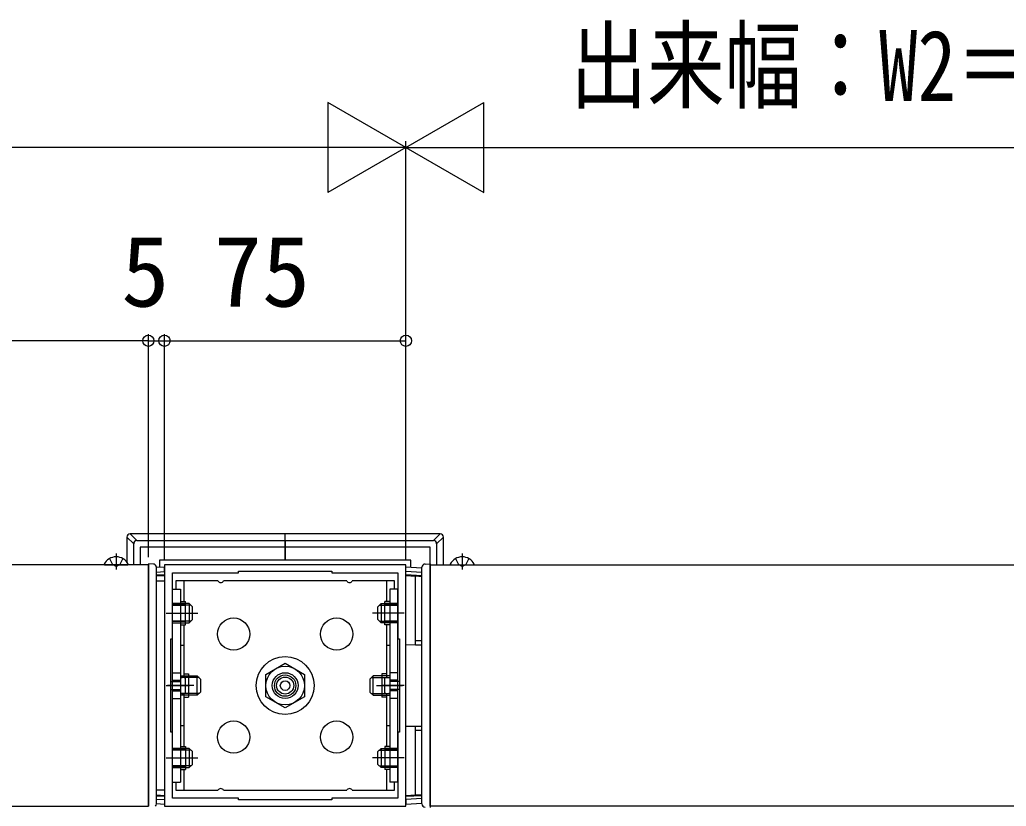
# Model space of a CAD drawing. Units: millimetres, scale not verified. Extents: x -875 to 875, y -1310 to 1300.
# Drawn here: x -305.9 to -152.7, y -920.3 to -798.1 of the extents above; entities that cross this region are included whole.
import ezdxf
from ezdxf.enums import TextEntityAlignment as Align

# ---------------------------------------------------------------- set-up
doc = ezdxf.new("R2010")
doc.units = ezdxf.units.MM
doc.header["$LTSCALE"] = 4
for name, color, linetype in [('0-2_YKK_11', 7, 'Continuous'), ('0-3_YKK_12', 2, 'Continuous'), ('0-4_YKK_13', 4, 'Continuous'), ('0-5_YKK_D', 6, 'Continuous')]:
    doc.layers.add(name, color=color, linetype=linetype)
doc.styles.add('ＭＳ ゴシック', font='')
doc.styles.get('ＭＳ ゴシック').set_extended_font_data('MS Gothic')

msp = doc.modelspace()

# ---------------------------------------------------------------- linework, layer by layer
at = {"layer": '0-2_YKK_11'}
for points in [[(-245.93, -920.275), (-245.93, -882.775), (-283.43, -882.775), (-283.43, -920.275)], [(-257.43, -919.275), (-271.93, -919.275), (-271.93, -919.025), (-282.18, -919.025), (-282.18, -908.775), (-282.43, -908.775), (-282.43, -894.275), (-282.18, -894.275), (-282.18, -884.025), (-271.93, -884.025), (-271.93, -883.775), (-257.43, -883.775), (-257.43, -884.025), (-247.18, -884.025), (-247.18, -894.275), (-246.93, -894.275), (-246.93, -908.775), (-247.18, -908.775), (-247.18, -919.025), (-257.43, -919.025)]]:
    msp.add_lwpolyline(points, close=True, dxfattribs=at)
at = {"layer": '0-3_YKK_12'}
for points in [[(-285.93, -882.775), (-467.43, -882.775), (-467.43, -920.275), (-285.93, -920.275)], [(-242.18, -882.775), (-50.43, -882.775), (-50.43, -920.275), (-242.18, -920.275)]]:
    msp.add_lwpolyline(points, close=True, dxfattribs=at)
at = {"layer": '0-4_YKK_13'}
for p, q in [((-288.751, -877.954), (-287.709, -878.996)), ((-264.68, -877.954), (-288.751, -877.954)), ((-264.68, -878.996), (-264.68, -877.954)), ((-240.608, -877.954), (-264.68, -877.954)), ((-264.68, -878.996), (-264.68, -877.954)), ((-241.65, -878.996), (-240.608, -877.954)), ((-288.208, -879.495), (-289.25, -878.454)), ((-289.25, -878.454), (-289.25, -882.364)), ((-288.208, -882.775), (-288.208, -879.495)), ((-264.68, -878.996), (-241.65, -878.996)), ((-264.68, -879.495), (-264.68, -878.996)), ((-264.68, -879.495), (-264.68, -880.025)), ((-240.109, -878.454), (-241.151, -879.495)), ((-241.151, -879.495), (-241.151, -882.775)), ((-240.109, -882.775), (-240.109, -878.454)), ((-290.93, -881.025), (-290.93, -883.504)), ((-264.68, -882.025), (-264.68, -880.025)), ((-264.68, -880.025), (-264.68, -882.025)), ((-242.18, -882.6), (-242.18, -880.025)), ((-237.18, -881.025), (-237.18, -883.504)), ((-291.955, -881.792), (-291.502, -882.7)), ((-289.905, -881.792), (-290.357, -882.7)), ((-238.205, -881.792), (-237.752, -882.7)), ((-236.155, -881.792), (-236.607, -882.7)), ((-292.727, -882.775), (-289.132, -882.775)), ((-290.93, -883.004), (-291.502, -882.7)), ((-290.93, -883.004), (-290.357, -882.7)), ((-284.68, -883.146), (-283.43, -883.07)), ((-284.68, -919.91), (-284.68, -883.14)), ((-284.68, -883.896), (-283.43, -883.82)), ((-283.43, -883.82), (-283.43, -883.07)), ((-243.43, -919.91), (-243.43, -883.14)), ((-238.977, -882.775), (-235.382, -882.775)), ((-237.18, -883.004), (-237.752, -882.7)), ((-237.18, -883.004), (-236.607, -882.7)), ((-283.43, -884.32), (-284.68, -884.396)), ((-283.43, -884.47), (-284.68, -884.546)), ((-283.43, -884.47), (-283.43, -895.22)), ((-280.43, -885.275), (-280.43, -888.475)), ((-255.113, -885.275), (-274.247, -885.275)), ((-248.93, -885.275), (-248.93, -888.475)), ((-245.93, -884.47), (-245.93, -884.32)), ((-244.43, -884.561), (-245.93, -884.47)), ((-244.43, -884.554), (-244.43, -884.411)), ((-243.43, -884.615), (-244.43, -884.554)), ((-244.43, -894.523), (-244.43, -884.554)), ((-282.18, -916.525), (-282.18, -886.525)), ((-282.18, -886.525), (-280.93, -886.525)), ((-280.93, -886.525), (-280.93, -916.525)), ((-248.43, -886.525), (-248.43, -916.525)), ((-247.18, -886.525), (-248.43, -886.525)), ((-247.18, -916.525), (-247.18, -886.525)), ((-280.93, -888.475), (-280.18, -888.475)), ((-280.18, -892.075), (-280.18, -888.475)), ((-249.18, -892.075), (-249.18, -888.475)), ((-248.43, -888.475), (-249.18, -888.475)), ((-282.18, -888.775), (-280.18, -888.775)), ((-282.18, -889.025), (-280.18, -889.025)), ((-279.58, -888.775), (-279.58, -891.775)), ((-279.58, -888.775), (-279.08, -889.275)), ((-279.08, -891.275), (-279.08, -889.275)), ((-249.78, -888.775), (-250.28, -889.275)), ((-250.28, -891.275), (-250.28, -889.275)), ((-249.78, -888.775), (-249.78, -891.775)), ((-247.18, -888.775), (-249.18, -888.775)), ((-247.18, -889.025), (-249.18, -889.025)), ((-283.18, -890.275), (-279.53, -890.275)), ((-282.18, -890.275), (-278.224, -890.275)), ((-282.18, -891.525), (-280.18, -891.525)), ((-282.18, -891.775), (-280.18, -891.775)), ((-279.58, -891.775), (-279.08, -891.275)), ((-247.18, -890.275), (-251.135, -890.275)), ((-249.78, -891.775), (-250.28, -891.275)), ((-246.18, -890.275), (-249.83, -890.275)), ((-247.18, -891.525), (-249.18, -891.525)), ((-247.18, -891.775), (-249.18, -891.775)), ((-280.93, -892.075), (-280.18, -892.075)), ((-280.43, -892.075), (-280.43, -900.285)), ((-248.43, -892.075), (-249.18, -892.075)), ((-248.93, -892.075), (-248.93, -900.285)), ((-244.43, -894.523), (-243.43, -894.531)), ((-283.43, -895.22), (-283.43, -907.829)), ((-280.43, -895.275), (-280.93, -895.275)), ((-248.43, -895.275), (-248.93, -895.275)), ((-245.93, -907.829), (-245.93, -895.22)), ((-282.43, -900.9), (-280.93, -900.9)), ((-282.18, -899.525), (-280.93, -899.525)), ((-282.18, -900.7), (-280.93, -900.7)), ((-280.93, -900.375), (-280.93, -902.674)), ((-280.43, -899.725), (-279.68, -899.725)), ((-280.18, -902.656), (-280.18, -900.375)), ((-279.68, -899.725), (-279.68, -903.325)), ((-278.33, -903.025), (-278.33, -900.025)), ((-278.33, -900.025), (-277.83, -900.525)), ((-277.83, -900.525), (-277.83, -902.525)), ((-251.03, -900.025), (-251.53, -900.525)), ((-251.53, -900.525), (-251.53, -902.525)), ((-251.03, -903.025), (-251.03, -900.025)), ((-249.68, -899.725), (-249.68, -903.325)), ((-248.93, -899.725), (-249.68, -899.725)), ((-249.18, -902.656), (-249.18, -900.375)), ((-247.18, -899.525), (-248.43, -899.525)), ((-248.43, -900.375), (-248.43, -902.674)), ((-247.18, -900.7), (-248.43, -900.7)), ((-246.93, -900.9), (-248.43, -900.9)), ((-283.18, -901.525), (-279.53, -901.525)), ((-278.89, -901.525), (-282.93, -901.525)), ((-282.43, -902.15), (-280.93, -902.15)), ((-282.18, -902.35), (-280.93, -902.35)), ((-250.47, -901.525), (-246.43, -901.525)), ((-246.18, -901.525), (-249.58, -901.525)), ((-246.93, -902.15), (-248.43, -902.15)), ((-247.18, -902.35), (-248.43, -902.35)), ((-282.18, -903.525), (-280.93, -903.525)), ((-280.43, -902.764), (-280.43, -910.975)), ((-280.43, -903.325), (-279.68, -903.325)), ((-278.33, -903.025), (-277.83, -902.525)), ((-251.03, -903.025), (-251.53, -902.525)), ((-248.93, -903.325), (-249.68, -903.325)), ((-248.93, -902.764), (-248.93, -910.975)), ((-247.18, -903.525), (-248.43, -903.525)), ((-283.43, -907.829), (-283.43, -918.58)), ((-280.43, -907.775), (-280.93, -907.775)), ((-248.43, -907.775), (-248.93, -907.775)), ((-245.93, -907.829), (-244.43, -907.816)), ((-245.93, -918.58), (-245.93, -907.829)), ((-244.43, -907.816), (-243.43, -907.808)), ((-244.43, -908.527), (-244.43, -907.816)), ((-243.43, -908.518), (-244.43, -908.527)), ((-244.43, -918.496), (-244.43, -908.527)), ((-282.18, -911.275), (-280.18, -911.275)), ((-282.18, -911.525), (-280.18, -911.525)), ((-280.93, -910.975), (-280.18, -910.975)), ((-280.18, -910.975), (-280.18, -914.575)), ((-279.58, -911.275), (-279.58, -914.275)), ((-279.58, -911.275), (-279.08, -911.775)), ((-249.78, -911.275), (-250.28, -911.775)), ((-249.78, -911.275), (-249.78, -914.275)), ((-249.18, -910.975), (-249.18, -914.575)), ((-248.43, -910.975), (-249.18, -910.975)), ((-247.18, -911.275), (-249.18, -911.275)), ((-247.18, -911.525), (-249.18, -911.525)), ((-283.18, -912.775), (-279.53, -912.775)), ((-282.18, -912.775), (-278.224, -912.775)), ((-279.08, -913.775), (-279.08, -911.775)), ((-247.18, -912.775), (-251.135, -912.775)), ((-250.28, -913.775), (-250.28, -911.775)), ((-246.18, -912.775), (-249.83, -912.775)), ((-282.18, -914.025), (-280.18, -914.025)), ((-282.18, -914.275), (-280.18, -914.275)), ((-280.93, -914.575), (-280.18, -914.575)), ((-280.43, -914.575), (-280.43, -917.775)), ((-279.58, -914.275), (-279.08, -913.775)), ((-249.78, -914.275), (-250.28, -913.775)), ((-247.18, -914.025), (-249.18, -914.025)), ((-247.18, -914.275), (-249.18, -914.275)), ((-248.43, -914.575), (-249.18, -914.575)), ((-248.93, -914.575), (-248.93, -917.775)), ((-282.18, -916.525), (-280.93, -916.525)), ((-274.247, -917.775), (-255.113, -917.775)), ((-247.18, -916.525), (-248.43, -916.525)), ((-284.68, -918.503), (-283.43, -918.58)), ((-283.43, -918.58), (-283.43, -918.73)), ((-245.93, -918.58), (-244.43, -918.488)), ((-245.93, -918.73), (-243.43, -918.577)), ((-245.93, -918.73), (-245.93, -918.58)), ((-245.93, -919.23), (-245.93, -918.73)), ((-243.43, -919.077), (-245.93, -919.23)), ((-245.93, -919.23), (-245.93, -919.98)), ((-244.43, -918.496), (-243.43, -918.435)), ((-244.43, -918.638), (-244.43, -918.496)), ((-243.43, -919.827), (-245.93, -919.98)), ((-242.18, -920.2), (-242.18, -920.275))]:
    msp.add_line(p, q, dxfattribs=at)
for points in [[(-287.709, -878.996), (-264.68, -878.996), (-264.68, -879.495)], [(-242.18, -880.025), (-264.68, -880.025), (-264.68, -879.495)], [(-264.68, -880.025), (-287.18, -880.025), (-287.18, -882.775)], [(-264.68, -882.025), (-284.18, -882.025), (-284.18, -883.115)], [(-245.18, -883.115), (-245.18, -882.025), (-264.68, -882.025)], [(-285.153, -882.64), (-285.93, -882.6), (-285.93, -882.849), (-285.93, -920.2), (-285.93, -920.275)], [(-283.43, -883.82), (-283.43, -884.32), (-283.43, -884.47)], [(-243.43, -883.972), (-245.93, -883.82), (-245.93, -883.07), (-243.43, -883.222)], [(-243.43, -884.472), (-245.93, -884.32), (-245.93, -883.82)], [(-242.956, -882.64), (-242.18, -882.6), (-242.18, -882.849), (-242.18, -920.45)], [(-275.113, -885.275), (-281.68, -885.275), (-281.68, -886.525)], [(-247.68, -886.525), (-247.68, -885.275), (-254.247, -885.275)], [(-244.43, -895.233), (-245.93, -895.22), (-245.93, -884.47)], [(-279.58, -888.775), (-279.98, -888.775), (-282.18, -888.775)], [(-279.31, -889.045), (-279.98, -889.045), (-282.18, -889.045)], [(-250.05, -889.045), (-249.38, -889.045), (-247.18, -889.045)], [(-249.78, -888.775), (-249.38, -888.775), (-247.18, -888.775)], [(-279.31, -891.505), (-279.98, -891.505), (-282.18, -891.505)], [(-282.18, -891.775), (-279.98, -891.775), (-279.58, -891.775)], [(-250.05, -891.505), (-249.38, -891.505), (-247.18, -891.505)], [(-247.18, -891.775), (-249.38, -891.775), (-249.78, -891.775)], [(-243.43, -895.242), (-244.43, -895.233), (-244.43, -894.523)], [(-280.93, -900.025), (-278.73, -900.025), (-278.33, -900.025)], [(-278.06, -900.295), (-278.73, -900.295), (-280.93, -900.295)], [(-251.3, -900.295), (-250.63, -900.295), (-248.43, -900.295)], [(-248.43, -900.025), (-250.63, -900.025), (-251.03, -900.025)], [(-278.06, -902.755), (-278.73, -902.755), (-280.93, -902.755)], [(-278.33, -903.025), (-278.73, -903.025), (-280.93, -903.025)], [(-251.3, -902.755), (-250.63, -902.755), (-248.43, -902.755)], [(-251.03, -903.025), (-250.63, -903.025), (-248.43, -903.025)], [(-279.58, -911.275), (-279.98, -911.275), (-282.18, -911.275)], [(-279.31, -911.545), (-279.98, -911.545), (-282.18, -911.545)], [(-250.05, -911.545), (-249.38, -911.545), (-247.18, -911.545)], [(-249.78, -911.275), (-249.38, -911.275), (-247.18, -911.275)], [(-279.31, -914.005), (-279.98, -914.005), (-282.18, -914.005)], [(-282.18, -914.275), (-279.98, -914.275), (-279.58, -914.275)], [(-250.05, -914.005), (-249.38, -914.005), (-247.18, -914.005)], [(-247.18, -914.275), (-249.38, -914.275), (-249.78, -914.275)], [(-281.68, -916.525), (-281.68, -917.775), (-275.113, -917.775)], [(-254.247, -917.775), (-247.68, -917.775), (-247.68, -916.525)], [(-284.68, -918.654), (-283.43, -918.73), (-283.43, -919.23)], [(-284.68, -919.154), (-283.43, -919.23), (-283.43, -919.98), (-284.68, -919.904)]]:
    msp.add_lwpolyline(points, dxfattribs=at)
for points in [[(-284.68, -885.275), (-283.43, -885.275), (-283.43, -917.775), (-284.68, -917.775)], [(-267.68, -899.793), (-264.68, -898.061), (-261.68, -899.793), (-261.68, -903.257), (-264.68, -904.989), (-267.68, -903.257)]]:
    msp.add_lwpolyline(points, close=True, dxfattribs=at)
for centre, radius in [((-272.68, -893.525), 2.5), ((-256.68, -893.525), 2.5), ((-264.68, -901.525), 4.5), ((-264.68, -901.525), 3), ((-264.68, -901.525), 2), ((-264.68, -901.525), 1.662), ((-264.68, -901.525), 1.325), ((-264.68, -901.525), 0.75), ((-272.68, -909.525), 2.5), ((-256.68, -909.525), 2.5)]:
    msp.add_circle(centre, radius, dxfattribs=at)
for centre, radius, start, end in [((-287.707, -879.497), 0.501, 90.24971, 179.75029), ((-241.652, -879.497), 0.501, 0.24971, 89.75029), ((-290.93, -883.625), 2.1, 27.28096, 152.71904), ((-237.18, -883.625), 2.1, 27.28096, 152.71904), ((-292.727, -882.698), 0.0772, 152.71904, 270), ((-289.132, -882.698), 0.0772, 270, 27.28096), ((-285.18, -883.14), 0.5, 0, 87), ((-242.93, -883.14), 0.5, 93, 180), ((-238.977, -882.698), 0.0772, 152.71904, 270), ((-235.382, -882.698), 0.0772, 270, 27.28096), ((-274.68, -885.025), 0.5, 210, 330), ((-254.68, -885.025), 0.5, 210, 330), ((-280.555, -901.025), 0.75, 60.00006, 119.99994), ((-248.805, -901.025), 0.75, 60.00006, 119.99994), ((-280.555, -902.025), 0.75, 240.00006, 299.99994), ((-248.805, -902.025), 0.75, 240.00006, 299.99994), ((-274.68, -918.025), 0.5, 30, 150), ((-254.68, -918.025), 0.5, 30, 150), ((-285.18, -919.91), 0.5, 313.11496, 0), ((-242.93, -919.91), 0.5, 180, 226.88504), ((-242.93, -919.91), 0.5, 180, 267)]:
    msp.add_arc(centre, radius, start, end, dxfattribs=at)
for centre, major_axis in [((-288.749, -878.455), (-0.355, 0.355)), ((-240.61, -878.455), (0.355, 0.355))]:
    msp.add_ellipse(centre, major_axis=major_axis, ratio=0.99628, start_param=5.4996506, end_param=7.06672, dxfattribs=at)
at = {"layer": '0-5_YKK_D'}
for p, q in [((-245.93, -817.954), (-258.054, -810.954)), ((-258.054, -810.954), (-258.054, -824.954)), ((-245.93, -817.954), (-233.805, -810.954)), ((-233.805, -824.954), (-233.805, -810.954)), ((-259.93, -817.954), (-493.43, -817.954)), ((-245.93, -817.954), (-270.178, -817.954)), ((-245.93, -817.954), (-258.054, -824.954)), ((-245.93, -881.925), (-245.93, -816.954)), ((-245.93, -881.925), (-245.93, -816.954)), ((-245.93, -817.954), (-233.805, -824.954)), ((-245.93, -817.954), (-221.681, -817.954)), ((-231.93, -817.954), (-23.18, -817.954)), ((-285.93, -881.6), (-285.93, -846.954)), ((-285.93, -881.6), (-285.93, -846.954)), ((-283.43, -881.925), (-283.43, -846.954)), ((-283.43, -881.925), (-283.43, -846.954)), ((-245.93, -881.925), (-245.93, -846.954)), ((-285.93, -847.954), (-467.43, -847.954)), ((-285.93, -847.954), (-289.43, -847.954)), ((-285.93, -847.954), (-283.43, -847.954)), ((-283.43, -847.954), (-279.93, -847.954)), ((-283.43, -847.954), (-245.93, -847.954))]:
    msp.add_line(p, q, dxfattribs=at)
for centre in [(-285.93, -847.954), (-285.93, -847.954), (-283.43, -847.954), (-283.43, -847.954), (-245.93, -847.954)]:
    msp.add_circle(centre, 0.875, dxfattribs=at)

# ---------------------------------------------------------------- texts
at = {"layer": '0-5_YKK_D', "style": 'ＭＳ ゴシック', "width": 0.8}
msp.add_text('出来幅：W2＝60×N－6.5', height=11, dxfattribs=at).set_placement((-220.452, -813.994), align=Align.BOTTOM_LEFT)
at = {"layer": '0-5_YKK_D', "style": 'ＭＳ ゴシック'}
for s, p in [('5', (-290.134, -845.954)), ('75', (-275.759, -845.954))]:
    msp.add_text(s, height=11, dxfattribs=at).set_placement(p, align=Align.BOTTOM_LEFT)

doc.saveas('drawing.dxf')
